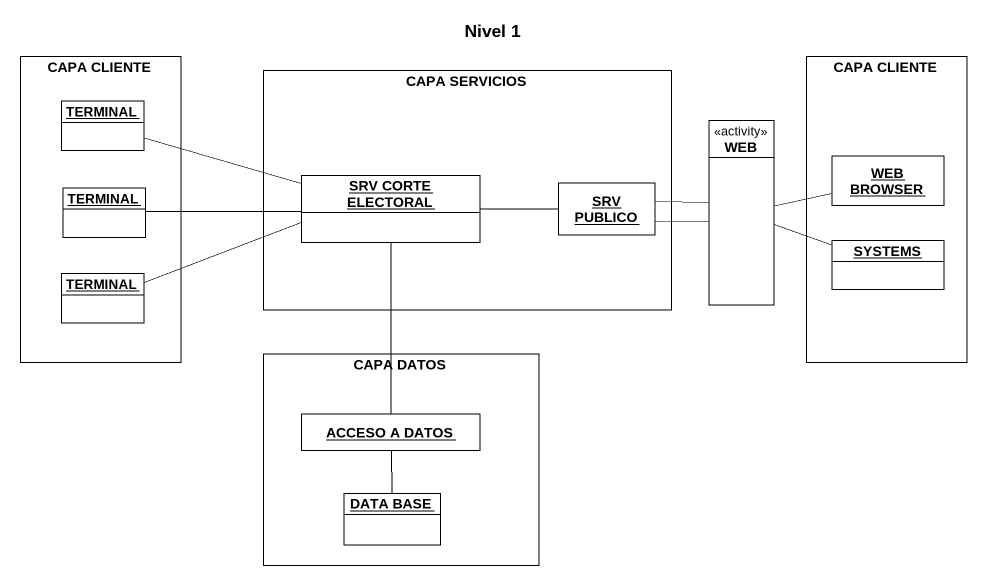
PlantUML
@startuml
title Nivel 1
hide circle
hide empty members
rectangle "CAPA CLIENTE" as CAPA_CLIENTE {
  object TERMINAL
  object "TERMINAL" as TERMINAL_2
  object "TERMINAL" as TERMINAL_3
}
rectangle "CAPA CLIENTE" as CAPA_CLIENTE_2 {
  object "WEB BROWSER" as WEB_BROWSER
  object SYSTEMS
}
rectangle "CAPA SERVICIOS" as CAPA_SERVICIOS {
  object "SRV CORTE ELECTORAL" as SRV_CORTE_ELECTORAL
  object "SRV PUBLICO" as SRV_PUBLICO
}
class WEB <<activity>>
rectangle "CAPA DATOS" as CAPA_DATOS {
  object "ACCESO A DATOS" as ACCESO_A_DATOS
  object "DATA BASE" as DATA_BASE
}
TERMINAL -right- SRV_CORTE_ELECTORAL
WEB -right- WEB_BROWSER
WEB -right- SYSTEMS
SRV_CORTE_ELECTORAL -right- SRV_PUBLICO
SRV_CORTE_ELECTORAL -- ACCESO_A_DATOS
TERMINAL_2 -right- SRV_CORTE_ELECTORAL
SRV_PUBLICO -right- WEB
SRV_PUBLICO -right- WEB
TERMINAL_3 -right- SRV_CORTE_ELECTORAL
ACCESO_A_DATOS -- DATA_BASE
@enduml
